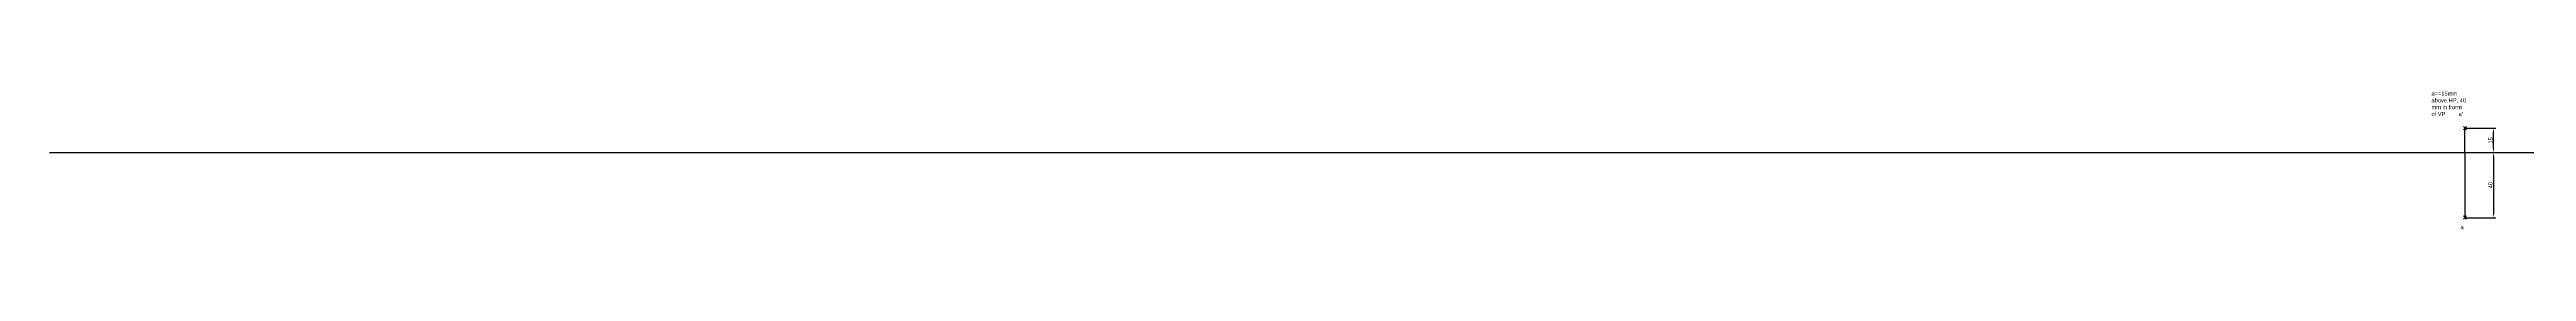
# Model space of a CAD drawing. Header units: millimetres. Extents: x 2499 to 5574, y 1716 to 1822.
# Drawn here: x 2499 to 4016, y 1716 to 1801 of the extents above; entities that cross this region are included whole.
import ezdxf

# ---------------------------------------------------------------- set-up
doc = ezdxf.new("R2010")
doc.units = ezdxf.units.MM
doc.header["$PDMODE"] = 3
doc.styles.get("Standard").update_dxf_attribs({"font": 'arial.ttf'})
doc.dimstyles.new('ISO-25', dxfattribs={"dimtxt": 2.5, "dimasz": 2.5, "dimexe": 1.25, "dimexo": 0.625, "dimtad": 1, "dimtxsty": 'Standard', "dimcen": 2.5, "dimadec": 0, "dimazin": 0, "dimtfac": 1, "dimtmove": 0, "dimatfit": 3, "dimfxl": 1, "dimarcsym": 0})

# ---------------------------------------------------------------- blocks, each defined once
blk = doc.blocks.new('*D2')
at = {"color": 0, "lineweight": -2, "transparency": 16777216}
for p, q in [((3979.4, 1778.4), (3997.6, 1778.4)), ((3996.3, 1765.9), (3996.3, 1775.9)), ((3979.4, 1763.4), (3997.6, 1763.4))]:
    blk.add_line(p, q, dxfattribs=at)
at = {"color": 0, "transparency": 16777216}
for points in [[(3995.9, 1775.9), (3996.7, 1775.9), (3996.3, 1778.4)], [(3995.9, 1765.9), (3996.7, 1765.9), (3996.3, 1763.4)]]:
    blk.add_solid(points, dxfattribs=at)
at = {"layer": 'Defpoints', "color": 0, "transparency": 16777216}
for p in [(3978.8, 1778.4), (3996.3, 1778.4), (3978.8, 1763.4)]:
    blk.add_point(p, dxfattribs=at)
at = {"color": 0, "transparency": 16777216, "insert": (3994.4, 1770.9), "char_height": 2.5, "attachment_point": 5, "rotation": 90}
blk.add_mtext('15', dxfattribs=at)
blk = doc.blocks.new('*D3')
at = {"color": 0, "lineweight": -2, "transparency": 16777216}
for p, q in [((3979.4, 1763.4), (3997.6, 1763.4)), ((3996.3, 1760.9), (3996.3, 1725.9)), ((3979.4, 1723.4), (3997.6, 1723.4))]:
    blk.add_line(p, q, dxfattribs=at)
at = {"color": 0, "transparency": 16777216}
for points in [[(3995.9, 1760.9), (3996.7, 1760.9), (3996.3, 1763.4)], [(3995.9, 1725.9), (3996.7, 1725.9), (3996.3, 1723.4)]]:
    blk.add_solid(points, dxfattribs=at)
at = {"layer": 'Defpoints', "color": 0, "transparency": 16777216}
for p in [(3978.8, 1763.4), (3978.8, 1723.4), (3996.3, 1723.4)]:
    blk.add_point(p, dxfattribs=at)
at = {"color": 0, "transparency": 16777216, "insert": (3994.4, 1743.4), "char_height": 2.5, "attachment_point": 5, "rotation": 90}
blk.add_mtext('40', dxfattribs=at)

msp = doc.modelspace()

# ---------------------------------------------------------------- linework, layer by layer
for p, q in [((3978.781, 1763.427), (3978.781, 1778.427)), ((2499.039, 1763.427), (5573.589, 1763.427)), ((3978.781, 1763.427), (3978.781, 1723.427))]:
    msp.add_line(p, q)
for p in [(3978.781, 1778.427), (3978.781, 1723.427)]:
    msp.add_point(p)

# ---------------------------------------------------------------- texts
at = {"char_height": 2.5, "attachment_point": 1}
for s, width, insert in [('a==15mm above HP, 40 mm in frornt of VP', 22.10443, (3958.272, 1800.898)), ("a'", 7.52006, (3974.907, 1788.375)), ('a', 6.83642, (3976.046, 1718.7))]:
    msp.add_mtext_dynamic_manual_height_columns(s, width=width, gutter_width=12.5, heights=[0], dxfattribs=dict(at, insert=insert))

# ---------------------------------------------------------------- dimensions: what is measured, and where the dimension line sits
for base, p2, picture, middle in [((3996.328, 1778.427), (3978.781, 1778.427), '*D2', (3994.426, 1770.927)), ((3996.328, 1723.427), (3978.781, 1723.427), '*D3', (3994.426, 1743.427))]:
    dim = msp.add_linear_dim(base=base, p1=(3978.781, 1763.427), p2=p2, angle=90, dimstyle='ISO-25')
    dim.commit()
    dim.dimension.update_dxf_attribs({"geometry": picture, "text_midpoint": middle})

doc.saveas('drawing.dxf')
